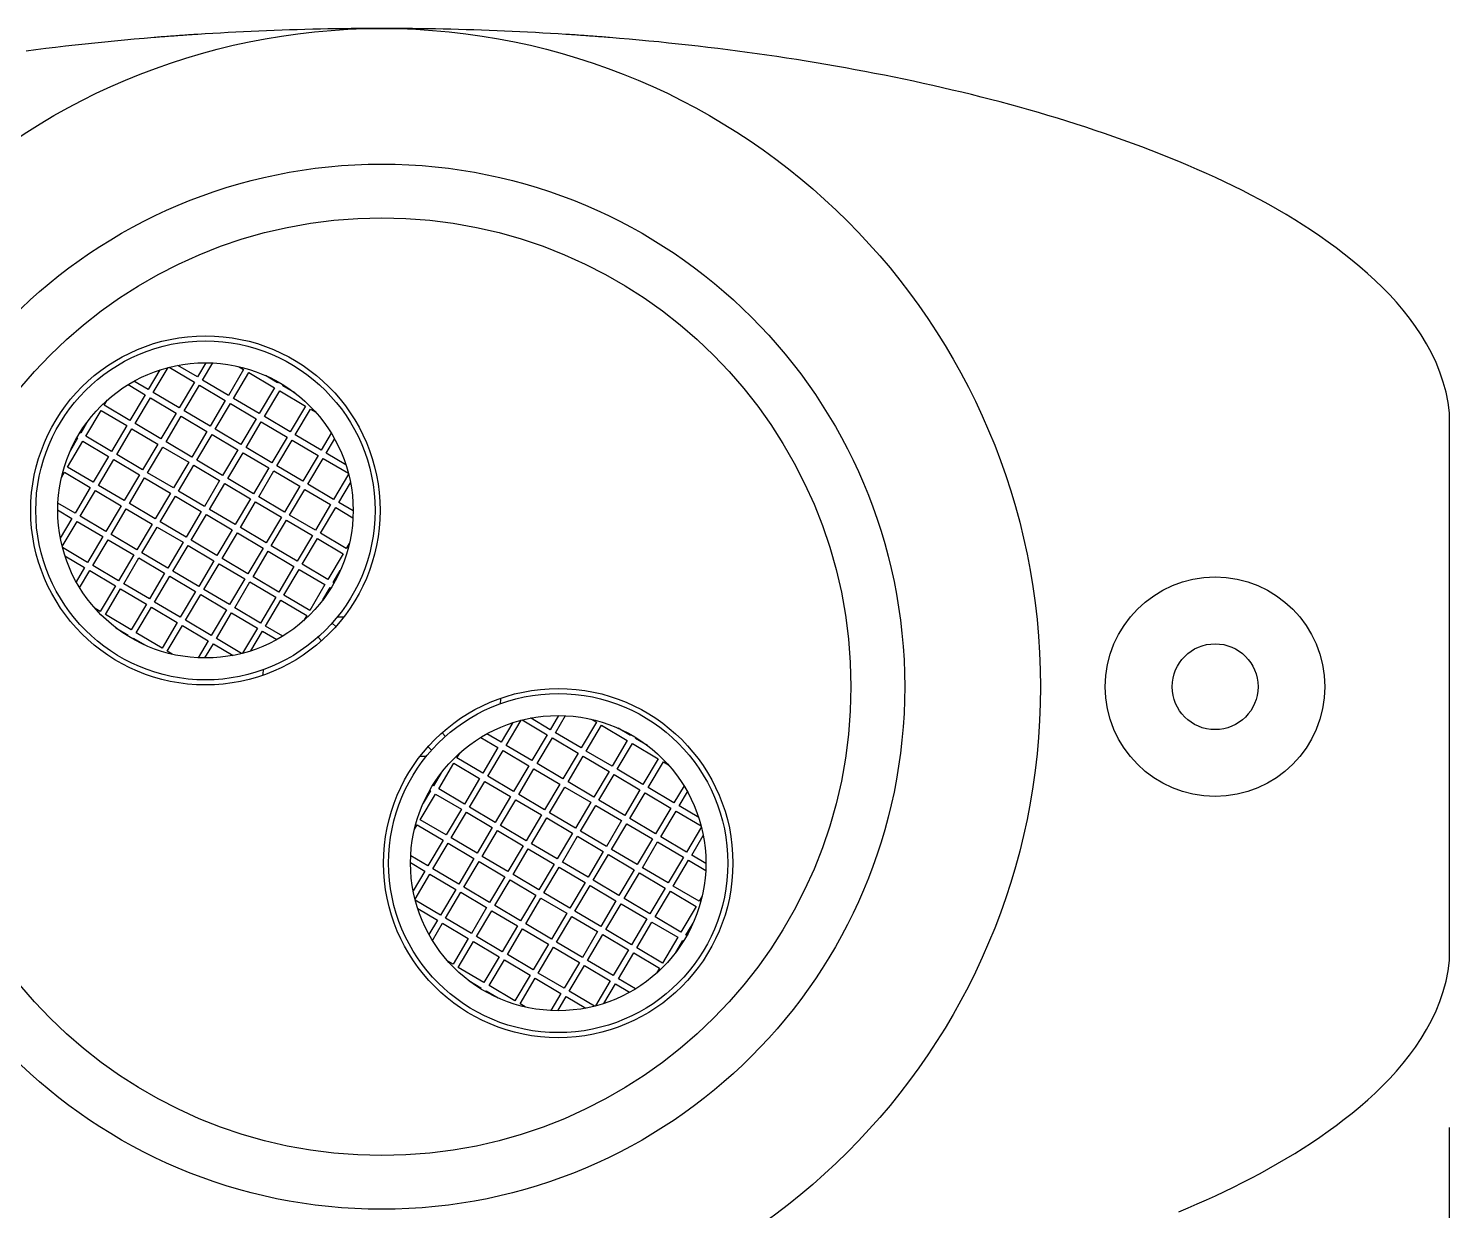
# Model space of a CAD drawing. Header units: millimetres. Extents: x 30232679 to 30326002, y -948068 to -920528.
# Drawn here: x 30294162 to 30295741, y -928009 to -926694 of the extents above; entities that cross this region are included whole.
import ezdxf

# ---------------------------------------------------------------- set-up
doc = ezdxf.new("R2010")
doc.units = ezdxf.units.MM
doc.header["$LTSCALE"] = 600
doc.header["$MEASUREMENT"] = 0
doc.layers.get('0').update_dxf_attribs({"linetype": 'CONTINUOUS'})
doc.layers.add('PARKING', color=7, linetype='CONTINUOUS')

msp = doc.modelspace()

# ---------------------------------------------------------------- linework, layer by layer
at = {"color": 1}
msp.add_line((30295740.7, -928846.6, 14196.4), (30295740.7, -927916.1, 14196.4), dxfattribs=at)
at = {"layer": 'PARKING', "linetype": 'Continuous'}
for p, q in [((30294358.1, -926700.4, 14196.4), (30294349.6, -926700.9, 14196.4)), ((30294366.6, -926699.9, 14196.4), (30294358.1, -926700.4, 14196.4)), ((30294375.1, -926699.4, 14196.4), (30294366.6, -926699.9, 14196.4)), ((30294383.6, -926698.9, 14196.4), (30294375.1, -926699.4, 14196.4)), ((30294392.1, -926698.4, 14196.4), (30294383.6, -926698.9, 14196.4)), ((30294400.6, -926698, 14196.4), (30294392.1, -926698.4, 14196.4)), ((30294409.2, -926697.6, 14196.4), (30294400.6, -926698, 14196.4)), ((30294417.7, -926697.2, 14196.4), (30294409.2, -926697.6, 14196.4)), ((30294426.2, -926696.9, 14196.4), (30294417.7, -926697.2, 14196.4)), ((30294434.7, -926696.5, 14196.4), (30294426.2, -926696.9, 14196.4)), ((30294443.3, -926696.2, 14196.4), (30294434.7, -926696.5, 14196.4)), ((30294451.8, -926695.9, 14196.4), (30294443.3, -926696.2, 14196.4)), ((30294460.3, -926695.7, 14196.4), (30294451.8, -926695.9, 14196.4)), ((30294468.8, -926695.4, 14196.4), (30294460.3, -926695.7, 14196.4)), ((30294477.4, -926695.2, 14196.4), (30294468.8, -926695.4, 14196.4)), ((30294485.9, -926695, 14196.4), (30294477.4, -926695.2, 14196.4)), ((30294494.4, -926694.9, 14196.4), (30294485.9, -926695, 14196.4)), ((30294503, -926694.7, 14196.4), (30294494.4, -926694.9, 14196.4)), ((30294511.5, -926694.6, 14196.4), (30294503, -926694.7, 14196.4)), ((30294520, -926694.5, 14196.4), (30294511.5, -926694.6, 14196.4)), ((30294528.6, -926694.4, 14196.4), (30294520, -926694.5, 14196.4)), ((30294537.1, -926694.3, 14196.4), (30294528.6, -926694.4, 14196.4)), ((30294545.6, -926694.3, 14196.4), (30294537.1, -926694.3, 14196.4)), ((30294554.2, -926694.3, 14196.4), (30294545.6, -926694.3, 14196.4)), ((30294562.7, -926694.3, 14196.4), (30294554.2, -926694.3, 14196.4)), ((30294571.2, -926694.3, 14196.4), (30294562.7, -926694.3, 14196.4)), ((30294579.8, -926694.4, 14196.4), (30294571.2, -926694.3, 14196.4)), ((30294588.3, -926694.5, 14196.4), (30294579.8, -926694.4, 14196.4)), ((30294596.9, -926694.6, 14196.4), (30294588.3, -926694.5, 14196.4)), ((30294605.4, -926694.7, 14196.4), (30294596.9, -926694.6, 14196.4)), ((30294613.9, -926694.9, 14196.4), (30294605.4, -926694.7, 14196.4)), ((30294622.5, -926695, 14196.4), (30294613.9, -926694.9, 14196.4)), ((30294631, -926695.2, 14196.4), (30294622.5, -926695, 14196.4)), ((30294639.5, -926695.4, 14196.4), (30294631, -926695.2, 14196.4)), ((30294648, -926695.7, 14196.4), (30294639.5, -926695.4, 14196.4)), ((30294656.6, -926695.9, 14196.4), (30294648, -926695.7, 14196.4)), ((30294665.1, -926696.2, 14196.4), (30294656.6, -926695.9, 14196.4)), ((30294673.6, -926696.5, 14196.4), (30294665.1, -926696.2, 14196.4)), ((30294682.2, -926696.9, 14196.4), (30294673.6, -926696.5, 14196.4)), ((30294690.7, -926697.2, 14196.4), (30294682.2, -926696.9, 14196.4)), ((30294699.2, -926697.6, 14196.4), (30294690.7, -926697.2, 14196.4)), ((30294707.7, -926698, 14196.4), (30294699.2, -926697.6, 14196.4)), ((30294716.2, -926698.4, 14196.4), (30294707.7, -926698, 14196.4)), ((30294724.8, -926698.9, 14196.4), (30294716.2, -926698.4, 14196.4)), ((30294733.3, -926699.4, 14196.4), (30294724.8, -926698.9, 14196.4)), ((30294741.8, -926699.9, 14196.4), (30294733.3, -926699.4, 14196.4)), ((30294750.3, -926700.4, 14196.4), (30294741.8, -926699.9, 14196.4)), ((30294758.8, -926700.9, 14196.4), (30294750.3, -926700.4, 14196.4)), ((30294191.7, -926715.5, 14196.4), (30294180.8, -926716.8, 14196.4)), ((30294202.7, -926714.2, 14196.4), (30294191.7, -926715.5, 14196.4)), ((30294213.6, -926712.9, 14196.4), (30294202.7, -926714.2, 14196.4)), ((30294224.5, -926711.7, 14196.4), (30294213.6, -926712.9, 14196.4)), ((30294235.5, -926710.6, 14196.4), (30294224.5, -926711.7, 14196.4)), ((30294246.4, -926709.5, 14196.4), (30294235.5, -926710.6, 14196.4)), ((30294257.3, -926708.4, 14196.4), (30294246.4, -926709.5, 14196.4)), ((30294268.3, -926707.3, 14196.4), (30294257.3, -926708.4, 14196.4)), ((30294279.2, -926706.4, 14196.4), (30294268.3, -926707.3, 14196.4)), ((30294290.2, -926705.4, 14196.4), (30294279.2, -926706.4, 14196.4)), ((30294301.1, -926704.5, 14196.4), (30294290.2, -926705.4, 14196.4)), ((30294303.1, -926704.3, 14196.4), (30294301.1, -926704.5, 14196.4)), ((30294305.1, -926704.2, 14196.4), (30294303.1, -926704.3, 14196.4)), ((30294307.2, -926704, 14196.4), (30294305.1, -926704.2, 14196.4)), ((30294309.2, -926703.8, 14196.4), (30294307.2, -926704, 14196.4)), ((30294311.2, -926703.7, 14196.4), (30294309.2, -926703.8, 14196.4)), ((30294313.2, -926703.5, 14196.4), (30294311.2, -926703.7, 14196.4)), ((30294315.2, -926703.4, 14196.4), (30294313.2, -926703.5, 14196.4)), ((30294317.3, -926703.2, 14196.4), (30294315.2, -926703.4, 14196.4)), ((30294319.3, -926703.1, 14196.4), (30294317.3, -926703.2, 14196.4)), ((30294321.3, -926702.9, 14196.4), (30294319.3, -926703.1, 14196.4)), ((30294323.3, -926702.8, 14196.4), (30294321.3, -926702.9, 14196.4)), ((30294325.3, -926702.6, 14196.4), (30294323.3, -926702.8, 14196.4)), ((30294327.4, -926702.5, 14196.4), (30294325.3, -926702.6, 14196.4)), ((30294329.4, -926702.3, 14196.4), (30294327.4, -926702.5, 14196.4)), ((30294331.4, -926702.2, 14196.4), (30294329.4, -926702.3, 14196.4)), ((30294333.4, -926702, 14196.4), (30294331.4, -926702.2, 14196.4)), ((30294335.4, -926701.9, 14196.4), (30294333.4, -926702, 14196.4)), ((30294337.5, -926701.7, 14196.4), (30294335.4, -926701.9, 14196.4)), ((30294339.5, -926701.6, 14196.4), (30294337.5, -926701.7, 14196.4)), ((30294341.5, -926701.5, 14196.4), (30294339.5, -926701.6, 14196.4)), ((30294343.5, -926701.3, 14196.4), (30294341.5, -926701.5, 14196.4)), ((30294345.5, -926701.2, 14196.4), (30294343.5, -926701.3, 14196.4)), ((30294347.5, -926701.1, 14196.4), (30294345.5, -926701.2, 14196.4)), ((30294349.6, -926700.9, 14196.4), (30294347.5, -926701.1, 14196.4)), ((30294760.8, -926701.1, 14196.4), (30294758.8, -926700.9, 14196.4)), ((30294762.8, -926701.2, 14196.4), (30294760.8, -926701.1, 14196.4)), ((30294764.8, -926701.3, 14196.4), (30294762.8, -926701.2, 14196.4)), ((30294766.9, -926701.5, 14196.4), (30294764.8, -926701.3, 14196.4)), ((30294768.9, -926701.6, 14196.4), (30294766.9, -926701.5, 14196.4)), ((30294770.9, -926701.7, 14196.4), (30294768.9, -926701.6, 14196.4)), ((30294772.9, -926701.9, 14196.4), (30294770.9, -926701.7, 14196.4)), ((30294774.9, -926702, 14196.4), (30294772.9, -926701.9, 14196.4)), ((30294777, -926702.2, 14196.4), (30294774.9, -926702, 14196.4)), ((30294779, -926702.3, 14196.4), (30294777, -926702.2, 14196.4)), ((30294781, -926702.5, 14196.4), (30294779, -926702.3, 14196.4)), ((30294783, -926702.6, 14196.4), (30294781, -926702.5, 14196.4)), ((30294785, -926702.8, 14196.4), (30294783, -926702.6, 14196.4)), ((30294787.1, -926702.9, 14196.4), (30294785, -926702.8, 14196.4)), ((30294789.1, -926703.1, 14196.4), (30294787.1, -926702.9, 14196.4)), ((30294791.1, -926703.2, 14196.4), (30294789.1, -926703.1, 14196.4)), ((30294793.1, -926703.4, 14196.4), (30294791.1, -926703.2, 14196.4)), ((30294795.1, -926703.5, 14196.4), (30294793.1, -926703.4, 14196.4)), ((30294797.2, -926703.7, 14196.4), (30294795.1, -926703.5, 14196.4)), ((30294799.2, -926703.8, 14196.4), (30294797.2, -926703.7, 14196.4)), ((30294801.2, -926704, 14196.4), (30294799.2, -926703.8, 14196.4)), ((30294803.2, -926704.2, 14196.4), (30294801.2, -926704, 14196.4)), ((30294805.3, -926704.3, 14196.4), (30294803.2, -926704.2, 14196.4)), ((30294807.3, -926704.5, 14196.4), (30294805.3, -926704.3, 14196.4)), ((30294818.2, -926705.4, 14196.4), (30294807.3, -926704.5, 14196.4)), ((30294829.1, -926706.3, 14196.4), (30294818.2, -926705.4, 14196.4)), ((30294840.1, -926707.3, 14196.4), (30294829.1, -926706.3, 14196.4)), ((30294851, -926708.4, 14196.4), (30294840.1, -926707.3, 14196.4)), ((30294861.9, -926709.4, 14196.4), (30294851, -926708.4, 14196.4)), ((30294872.9, -926710.6, 14196.4), (30294861.9, -926709.4, 14196.4)), ((30294883.8, -926711.7, 14196.4), (30294872.9, -926710.6, 14196.4)), ((30294894.8, -926712.9, 14196.4), (30294883.8, -926711.7, 14196.4)), ((30294905.7, -926714.2, 14196.4), (30294894.8, -926712.9, 14196.4)), ((30294916.6, -926715.4, 14196.4), (30294905.7, -926714.2, 14196.4)), ((30294927.6, -926716.8, 14196.4), (30294916.6, -926715.4, 14196.4)), ((30294169.9, -926718.2, 14196.4), (30294158.9, -926719.6, 14196.4)), ((30294180.8, -926716.8, 14196.4), (30294169.9, -926718.2, 14196.4)), ((30294938.5, -926718.1, 14196.4), (30294927.6, -926716.8, 14196.4)), ((30294949.4, -926719.6, 14196.4), (30294938.5, -926718.1, 14196.4)), ((30294960.3, -926721, 14196.4), (30294949.4, -926719.6, 14196.4)), ((30294971.3, -926722.5, 14196.4), (30294960.3, -926721, 14196.4)), ((30294982.2, -926724.1, 14196.4), (30294971.3, -926722.5, 14196.4)), ((30294993.1, -926725.7, 14196.4), (30294982.2, -926724.1, 14196.4)), ((30295004, -926727.3, 14196.4), (30294993.1, -926725.7, 14196.4)), ((30295014.9, -926729, 14196.4), (30295004, -926727.3, 14196.4)), ((30295025.8, -926730.8, 14196.4), (30295014.9, -926729, 14196.4)), ((30295036.7, -926732.5, 14196.4), (30295025.8, -926730.8, 14196.4)), ((30295047.5, -926734.4, 14196.4), (30295036.7, -926732.5, 14196.4)), ((30295058.4, -926736.3, 14196.4), (30295047.5, -926734.4, 14196.4)), ((30295069.3, -926738.2, 14196.4), (30295058.4, -926736.3, 14196.4)), ((30295080.1, -926740.2, 14196.4), (30295069.3, -926738.2, 14196.4)), ((30295090.9, -926742.2, 14196.4), (30295080.1, -926740.2, 14196.4)), ((30295101.8, -926744.3, 14196.4), (30295090.9, -926742.2, 14196.4)), ((30295112.6, -926746.4, 14196.4), (30295101.8, -926744.3, 14196.4)), ((30295123.4, -926748.6, 14196.4), (30295112.6, -926746.4, 14196.4)), ((30295134.2, -926750.8, 14196.4), (30295123.4, -926748.6, 14196.4)), ((30295145, -926753.1, 14196.4), (30295134.2, -926750.8, 14196.4)), ((30295155.7, -926755.4, 14196.4), (30295145, -926753.1, 14196.4)), ((30295166.5, -926757.8, 14196.4), (30295155.7, -926755.4, 14196.4)), ((30295177.2, -926760.3, 14196.4), (30295166.5, -926757.8, 14196.4)), ((30295188, -926762.8, 14196.4), (30295177.2, -926760.3, 14196.4)), ((30295198.7, -926765.3, 14196.4), (30295188, -926762.8, 14196.4)), ((30295209.4, -926767.9, 14196.4), (30295198.7, -926765.3, 14196.4)), ((30295220.1, -926770.6, 14196.4), (30295209.4, -926767.9, 14196.4)), ((30295230.7, -926773.3, 14196.4), (30295220.1, -926770.6, 14196.4)), ((30295241.4, -926776.1, 14196.4), (30295230.7, -926773.3, 14196.4)), ((30295252, -926778.9, 14196.4), (30295241.4, -926776.1, 14196.4)), ((30295262.6, -926781.8, 14196.4), (30295252, -926778.9, 14196.4)), ((30295273.2, -926784.8, 14196.4), (30295262.6, -926781.8, 14196.4)), ((30295283.8, -926787.9, 14196.4), (30295273.2, -926784.8, 14196.4)), ((30295294.3, -926791, 14196.4), (30295283.8, -926787.9, 14196.4)), ((30295304.9, -926794.2, 14196.4), (30295294.3, -926791, 14196.4)), ((30295315.4, -926797.4, 14196.4), (30295304.9, -926794.2, 14196.4)), ((30295325.9, -926800.7, 14196.4), (30295315.4, -926797.4, 14196.4)), ((30295336.4, -926804.1, 14196.4), (30295325.9, -926800.7, 14196.4)), ((30295346.8, -926807.6, 14196.4), (30295336.4, -926804.1, 14196.4)), ((30295357.2, -926811.1, 14196.4), (30295346.8, -926807.6, 14196.4)), ((30295367.7, -926814.8, 14196.4), (30295357.2, -926811.1, 14196.4)), ((30295378, -926818.5, 14196.4), (30295367.7, -926814.8, 14196.4)), ((30295388.4, -926822.2, 14196.4), (30295378, -926818.5, 14196.4)), ((30295398.7, -926826.1, 14196.4), (30295388.4, -926822.2, 14196.4)), ((30295409, -926830, 14196.4), (30295398.7, -926826.1, 14196.4)), ((30295419.3, -926834, 14196.4), (30295409, -926830, 14196.4)), ((30295429.6, -926838.1, 14196.4), (30295419.3, -926834, 14196.4)), ((30295439.9, -926842.3, 14196.4), (30295429.6, -926838.1, 14196.4)), ((30295450.1, -926846.6, 14196.4), (30295439.9, -926842.3, 14196.4)), ((30295460.3, -926851, 14196.4), (30295450.1, -926846.6, 14196.4)), ((30295470.4, -926855.5, 14196.4), (30295460.3, -926851, 14196.4)), ((30295480.5, -926860, 14196.4), (30295470.4, -926855.5, 14196.4)), ((30295490.5, -926864.7, 14196.4), (30295480.5, -926860, 14196.4)), ((30295500.5, -926869.6, 14196.4), (30295490.5, -926864.7, 14196.4)), ((30295510.4, -926874.5, 14196.4), (30295500.5, -926869.6, 14196.4)), ((30295520.3, -926879.6, 14196.4), (30295510.4, -926874.5, 14196.4)), ((30295530.1, -926884.8, 14196.4), (30295520.3, -926879.6, 14196.4)), ((30295539.9, -926890.1, 14196.4), (30295530.1, -926884.8, 14196.4)), ((30295549.5, -926895.6, 14196.4), (30295539.9, -926890.1, 14196.4)), ((30295559.1, -926901.2, 14196.4), (30295549.5, -926895.6, 14196.4)), ((30295568.6, -926907, 14196.4), (30295559.1, -926901.2, 14196.4)), ((30295578, -926913, 14196.4), (30295568.6, -926907, 14196.4)), ((30295587.3, -926919.1, 14196.4), (30295578, -926913, 14196.4)), ((30295596.6, -926925.3, 14196.4), (30295587.3, -926919.1, 14196.4)), ((30295605.7, -926931.8, 14196.4), (30295596.6, -926925.3, 14196.4)), ((30295614.7, -926938.4, 14196.4), (30295605.7, -926931.8, 14196.4)), ((30295623.6, -926945.2, 14196.4), (30295614.7, -926938.4, 14196.4)), ((30295632.4, -926952.2, 14196.4), (30295623.6, -926945.2, 14196.4)), ((30295641.1, -926959.4, 14196.4), (30295632.4, -926952.2, 14196.4)), ((30295649.6, -926966.8, 14196.4), (30295641.1, -926959.4, 14196.4)), ((30295658, -926974.4, 14196.4), (30295649.6, -926966.8, 14196.4)), ((30295666.1, -926982.3, 14196.4), (30295658, -926974.4, 14196.4)), ((30295674.1, -926990.4, 14196.4), (30295666.1, -926982.3, 14196.4)), ((30295681.7, -926998.7, 14196.4), (30295674.1, -926990.4, 14196.4)), ((30295689.1, -927007.4, 14196.4), (30295681.7, -926998.7, 14196.4)), ((30295696.1, -927016.3, 14196.4), (30295689.1, -927007.4, 14196.4)), ((30295702.8, -927025.5, 14196.4), (30295696.1, -927016.3, 14196.4)), ((30295709.2, -927035, 14196.4), (30295702.8, -927025.5, 14196.4)), ((30295715.1, -927044.9, 14196.4), (30295709.2, -927035, 14196.4)), ((30295720.6, -927055.1, 14196.4), (30295715.1, -927044.9, 14196.4)), ((30295725.6, -927065.6, 14196.4), (30295720.6, -927055.1, 14196.4)), ((30294307.6, -927074, 14196.4), (30294294.6, -927095.8, 14196.4)), ((30294300.3, -927099.2, 14196.4), (30294316.9, -927071.3, 14196.4)), ((30294318, -927071, 14196.4), (30294345.9, -927087.6, 14196.4)), ((30294349.3, -927081.8, 14196.4), (30294327.5, -927068.9, 14196.4)), ((30294358.7, -927066, 14196.4), (30294349.3, -927081.8, 14196.4)), ((30294355, -927085.2, 14196.4), (30294366.3, -927066.2, 14196.4)), ((30294400.6, -927073.6, 14196.4), (30294383.7, -927102.2, 14196.4)), ((30294389.4, -927105.6, 14196.4), (30294406.3, -927076.9, 14196.4)), ((30294394.9, -927070.2, 14196.4), (30294400.6, -927073.6, 14196.4)), ((30294406.3, -927076.9, 14196.4), (30294435, -927093.9, 14196.4)), ((30295730, -927076.4, 14196.4), (30295725.6, -927065.6, 14196.4)), ((30295733.7, -927087.4, 14196.4), (30295730, -927076.4, 14196.4)), ((30294272.2, -927090.3, 14196.4), (30294291.2, -927101.6, 14196.4)), ((30294294.6, -927095.8, 14196.4), (30294278.8, -927086.5, 14196.4)), ((30294345.9, -927087.6, 14196.4), (30294329, -927116.2, 14196.4)), ((30294334.7, -927119.6, 14196.4), (30294351.6, -927091, 14196.4)), ((30294351.6, -927091, 14196.4), (30294380.3, -927107.9, 14196.4)), ((30294383.7, -927102.2, 14196.4), (30294355, -927085.2, 14196.4)), ((30294435, -927093.9, 14196.4), (30294418, -927122.5, 14196.4)), ((30294438.3, -927088.2, 14196.4), (30294424.8, -927080.2, 14196.4)), ((30294438.9, -927087.2, 14196.4), (30294438.3, -927088.2, 14196.4)), ((30294444.1, -927091.6, 14196.4), (30294444.6, -927090.6, 14196.4)), ((30294457.6, -927099.6, 14196.4), (30294444.1, -927091.6, 14196.4)), ((30295736.8, -927098.7, 14196.4), (30295733.7, -927087.4, 14196.4)), ((30294245.7, -927113.2, 14196.4), (30294249, -927107.5, 14196.4)), ((30294291.2, -927101.6, 14196.4), (30294274.3, -927130.2, 14196.4)), ((30294280, -927133.6, 14196.4), (30294297, -927105, 14196.4)), ((30294297, -927105, 14196.4), (30294325.6, -927121.9, 14196.4)), ((30294329, -927116.2, 14196.4), (30294300.3, -927099.2, 14196.4)), ((30294380.3, -927107.9, 14196.4), (30294363.3, -927136.5, 14196.4)), ((30294369, -927139.9, 14196.4), (30294386, -927111.3, 14196.4)), ((30294386, -927111.3, 14196.4), (30294414.6, -927128.2, 14196.4)), ((30294418, -927122.5, 14196.4), (30294389.4, -927105.6, 14196.4)), ((30294423.7, -927125.9, 14196.4), (30294440.7, -927097.3, 14196.4)), ((30294440.7, -927097.3, 14196.4), (30294469.3, -927114.2, 14196.4)), ((30295739.1, -927110.1, 14196.4), (30295736.8, -927098.7, 14196.4)), ((30295740.7, -927121.8, 14196.4), (30295739.1, -927110.1, 14196.4)), ((30294225.3, -927147.6, 14196.4), (30294242.3, -927119, 14196.4)), ((30294242.3, -927119, 14196.4), (30294270.9, -927135.9, 14196.4)), ((30294274.3, -927130.2, 14196.4), (30294245.7, -927113.2, 14196.4)), ((30294325.6, -927121.9, 14196.4), (30294308.6, -927150.5, 14196.4)), ((30294314.4, -927153.9, 14196.4), (30294331.3, -927125.3, 14196.4)), ((30294331.3, -927125.3, 14196.4), (30294359.9, -927142.3, 14196.4)), ((30294363.3, -927136.5, 14196.4), (30294334.7, -927119.6, 14196.4)), ((30294452.4, -927142.9, 14196.4), (30294423.7, -927125.9, 14196.4)), ((30294469.3, -927114.2, 14196.4), (30294452.4, -927142.9, 14196.4)), ((30294458.1, -927146.2, 14196.4), (30294475, -927117.6, 14196.4)), ((30294475, -927117.6, 14196.4), (30294480.7, -927121, 14196.4)), ((30295740.7, -927730.5, 14196.4), (30295740.7, -927121.8, 14196.4)), ((30294227.6, -927130.7, 14196.4), (30294219.6, -927144.2, 14196.4)), ((30294270.9, -927135.9, 14196.4), (30294253.9, -927164.5, 14196.4)), ((30294259.7, -927167.9, 14196.4), (30294276.6, -927139.3, 14196.4)), ((30294276.6, -927139.3, 14196.4), (30294305.2, -927156.3, 14196.4)), ((30294308.6, -927150.5, 14196.4), (30294280, -927133.6, 14196.4)), ((30294359.9, -927142.3, 14196.4), (30294343, -927170.9, 14196.4)), ((30294397.7, -927156.9, 14196.4), (30294369, -927139.9, 14196.4)), ((30294414.6, -927128.2, 14196.4), (30294397.7, -927156.9, 14196.4)), ((30294403.4, -927160.3, 14196.4), (30294420.3, -927131.6, 14196.4)), ((30294420.3, -927131.6, 14196.4), (30294449, -927148.6, 14196.4)), ((30294205, -927181.9, 14196.4), (30294221.9, -927153.3, 14196.4)), ((30294216.2, -927149.9, 14196.4), (30294208.2, -927163.5, 14196.4)), ((30294215.3, -927149.4, 14196.4), (30294216.2, -927149.9, 14196.4)), ((30294219.6, -927144.2, 14196.4), (30294218.7, -927143.7, 14196.4)), ((30294221.9, -927153.3, 14196.4), (30294250.6, -927170.3, 14196.4)), ((30294253.9, -927164.5, 14196.4), (30294225.3, -927147.6, 14196.4)), ((30294305.2, -927156.3, 14196.4), (30294288.3, -927184.9, 14196.4)), ((30294343, -927170.9, 14196.4), (30294314.4, -927153.9, 14196.4)), ((30294348.7, -927174.3, 14196.4), (30294365.7, -927145.6, 14196.4)), ((30294365.7, -927145.6, 14196.4), (30294394.3, -927162.6, 14196.4)), ((30294449, -927148.6, 14196.4), (30294432, -927177.2, 14196.4)), ((30294437.7, -927180.6, 14196.4), (30294454.7, -927152, 14196.4)), ((30294454.7, -927152, 14196.4), (30294483.3, -927168.9, 14196.4)), ((30294486.7, -927163.2, 14196.4), (30294458.1, -927146.2, 14196.4)), ((30294498, -927144.2, 14196.4), (30294486.7, -927163.2, 14196.4)), ((30294492.4, -927166.6, 14196.4), (30294501.8, -927150.8, 14196.4)), ((30294250.6, -927170.3, 14196.4), (30294233.6, -927198.9, 14196.4)), ((30294239.3, -927202.3, 14196.4), (30294256.3, -927173.7, 14196.4)), ((30294256.3, -927173.7, 14196.4), (30294284.9, -927190.6, 14196.4)), ((30294288.3, -927184.9, 14196.4), (30294259.7, -927167.9, 14196.4)), ((30294294, -927188.3, 14196.4), (30294311, -927159.7, 14196.4)), ((30294311, -927159.7, 14196.4), (30294339.6, -927176.6, 14196.4)), ((30294377.3, -927191.2, 14196.4), (30294348.7, -927174.3, 14196.4)), ((30294394.3, -927162.6, 14196.4), (30294377.3, -927191.2, 14196.4)), ((30294383.1, -927194.6, 14196.4), (30294400, -927166, 14196.4)), ((30294400, -927166, 14196.4), (30294428.6, -927182.9, 14196.4)), ((30294432, -927177.2, 14196.4), (30294403.4, -927160.3, 14196.4)), ((30294483.3, -927168.9, 14196.4), (30294466.4, -927197.5, 14196.4)), ((30294472.1, -927200.9, 14196.4), (30294489, -927172.3, 14196.4)), ((30294489, -927172.3, 14196.4), (30294517, -927188.9, 14196.4)), ((30294514.3, -927179.5, 14196.4), (30294492.4, -927166.6, 14196.4)), ((30294198.2, -927193.4, 14196.4), (30294201.6, -927187.7, 14196.4)), ((30294201.6, -927187.7, 14196.4), (30294230.2, -927204.6, 14196.4)), ((30294233.6, -927198.9, 14196.4), (30294205, -927181.9, 14196.4)), ((30294322.6, -927205.2, 14196.4), (30294294, -927188.3, 14196.4)), ((30294339.6, -927176.6, 14196.4), (30294322.6, -927205.2, 14196.4)), ((30294328.4, -927208.6, 14196.4), (30294345.3, -927180, 14196.4)), ((30294345.3, -927180, 14196.4), (30294373.9, -927196.9, 14196.4)), ((30294428.6, -927182.9, 14196.4), (30294411.7, -927211.6, 14196.4)), ((30294417.4, -927214.9, 14196.4), (30294434.4, -927186.3, 14196.4)), ((30294434.4, -927186.3, 14196.4), (30294463, -927203.3, 14196.4)), ((30294466.4, -927197.5, 14196.4), (30294437.7, -927180.6, 14196.4)), ((30294517.3, -927189.9, 14196.4), (30294500.7, -927217.9, 14196.4)), ((30294230.2, -927204.6, 14196.4), (30294213.3, -927233.2, 14196.4)), ((30294268, -927219.2, 14196.4), (30294239.3, -927202.3, 14196.4)), ((30294284.9, -927190.6, 14196.4), (30294268, -927219.2, 14196.4)), ((30294273.7, -927222.6, 14196.4), (30294290.6, -927194, 14196.4)), ((30294290.6, -927194, 14196.4), (30294319.3, -927210.9, 14196.4)), ((30294373.9, -927196.9, 14196.4), (30294357, -927225.6, 14196.4)), ((30294362.7, -927229, 14196.4), (30294379.7, -927200.3, 14196.4)), ((30294379.7, -927200.3, 14196.4), (30294408.3, -927217.3, 14196.4)), ((30294411.7, -927211.6, 14196.4), (30294383.1, -927194.6, 14196.4)), ((30294463, -927203.3, 14196.4), (30294446, -927231.9, 14196.4)), ((30294500.7, -927217.9, 14196.4), (30294472.1, -927200.9, 14196.4)), ((30294506.4, -927221.3, 14196.4), (30294519.4, -927199.4, 14196.4)), ((30294219, -927236.6, 14196.4), (30294235.9, -927208, 14196.4)), ((30294235.9, -927208, 14196.4), (30294264.6, -927225, 14196.4)), ((30294319.3, -927210.9, 14196.4), (30294302.3, -927239.6, 14196.4)), ((30294308, -927243, 14196.4), (30294325, -927214.3, 14196.4)), ((30294325, -927214.3, 14196.4), (30294353.6, -927231.3, 14196.4)), ((30294357, -927225.6, 14196.4), (30294328.4, -927208.6, 14196.4)), ((30294408.3, -927217.3, 14196.4), (30294391.3, -927245.9, 14196.4)), ((30294397.1, -927249.3, 14196.4), (30294414, -927220.7, 14196.4)), ((30294414, -927220.7, 14196.4), (30294442.6, -927237.6, 14196.4)), ((30294446, -927231.9, 14196.4), (30294417.4, -927214.9, 14196.4)), ((30294451.8, -927235.3, 14196.4), (30294468.7, -927206.7, 14196.4)), ((30294468.7, -927206.7, 14196.4), (30294497.3, -927223.6, 14196.4)), ((30294522.3, -927230.6, 14196.4), (30294506.4, -927221.3, 14196.4)), ((30294194, -927229.6, 14196.4), (30294209.9, -927239, 14196.4)), ((30294213.3, -927233.2, 14196.4), (30294194.2, -927222, 14196.4)), ((30294247.6, -927253.6, 14196.4), (30294219, -927236.6, 14196.4)), ((30294264.6, -927225, 14196.4), (30294247.6, -927253.6, 14196.4)), ((30294253.3, -927257, 14196.4), (30294270.3, -927228.3, 14196.4)), ((30294270.3, -927228.3, 14196.4), (30294298.9, -927245.3, 14196.4)), ((30294302.3, -927239.6, 14196.4), (30294273.7, -927222.6, 14196.4)), ((30294353.6, -927231.3, 14196.4), (30294336.7, -927259.9, 14196.4)), ((30294342.4, -927263.3, 14196.4), (30294359.3, -927234.7, 14196.4)), ((30294359.3, -927234.7, 14196.4), (30294388, -927251.6, 14196.4)), ((30294391.3, -927245.9, 14196.4), (30294362.7, -927229, 14196.4)), ((30294442.6, -927237.6, 14196.4), (30294425.7, -927266.2, 14196.4)), ((30294480.4, -927252.2, 14196.4), (30294451.8, -927235.3, 14196.4)), ((30294497.3, -927223.6, 14196.4), (30294480.4, -927252.2, 14196.4)), ((30294486.1, -927255.6, 14196.4), (30294503.1, -927227, 14196.4)), ((30294503.1, -927227, 14196.4), (30294522.1, -927238.3, 14196.4)), ((30294209.9, -927239, 14196.4), (30294196.9, -927260.8, 14196.4)), ((30294199, -927270.3, 14196.4), (30294215.6, -927242.4, 14196.4)), ((30294215.6, -927242.4, 14196.4), (30294244.2, -927259.3, 14196.4)), ((30294298.9, -927245.3, 14196.4), (30294282, -927273.9, 14196.4)), ((30294287.7, -927277.3, 14196.4), (30294304.6, -927248.7, 14196.4)), ((30294304.6, -927248.7, 14196.4), (30294333.3, -927265.6, 14196.4)), ((30294336.7, -927259.9, 14196.4), (30294308, -927243, 14196.4)), ((30294388, -927251.6, 14196.4), (30294371, -927280.3, 14196.4)), ((30294425.7, -927266.2, 14196.4), (30294397.1, -927249.3, 14196.4)), ((30294431.4, -927269.6, 14196.4), (30294448.4, -927241, 14196.4)), ((30294448.4, -927241, 14196.4), (30294477, -927258, 14196.4)), ((30294244.2, -927259.3, 14196.4), (30294227.3, -927287.9, 14196.4)), ((30294233, -927291.3, 14196.4), (30294250, -927262.7, 14196.4)), ((30294250, -927262.7, 14196.4), (30294278.6, -927279.6, 14196.4)), ((30294282, -927273.9, 14196.4), (30294253.3, -927257, 14196.4)), ((30294333.3, -927265.6, 14196.4), (30294316.3, -927294.3, 14196.4)), ((30294322, -927297.7, 14196.4), (30294339, -927269, 14196.4)), ((30294339, -927269, 14196.4), (30294367.6, -927286, 14196.4)), ((30294371, -927280.3, 14196.4), (30294342.4, -927263.3, 14196.4)), ((30294376.7, -927283.6, 14196.4), (30294393.7, -927255, 14196.4)), ((30294393.7, -927255, 14196.4), (30294422.3, -927272, 14196.4)), ((30294477, -927258, 14196.4), (30294460, -927286.6, 14196.4)), ((30294465.8, -927290, 14196.4), (30294482.7, -927261.3, 14196.4)), ((30294482.7, -927261.3, 14196.4), (30294511.3, -927278.3, 14196.4)), ((30294514.7, -927272.6, 14196.4), (30294486.1, -927255.6, 14196.4)), ((30294518.1, -927266.9, 14196.4), (30294514.7, -927272.6, 14196.4)), ((30294227.3, -927287.9, 14196.4), (30294199.3, -927271.4, 14196.4)), ((30294202, -927280.7, 14196.4), (30294223.9, -927293.7, 14196.4)), ((30294278.6, -927279.6, 14196.4), (30294261.6, -927308.3, 14196.4)), ((30294267.4, -927311.7, 14196.4), (30294284.3, -927283, 14196.4)), ((30294284.3, -927283, 14196.4), (30294312.9, -927300, 14196.4)), ((30294316.3, -927294.3, 14196.4), (30294287.7, -927277.3, 14196.4)), ((30294405.4, -927300.6, 14196.4), (30294376.7, -927283.6, 14196.4)), ((30294422.3, -927272, 14196.4), (30294405.4, -927300.6, 14196.4)), ((30294411.1, -927304, 14196.4), (30294428, -927275.4, 14196.4)), ((30294428, -927275.4, 14196.4), (30294456.6, -927292.3, 14196.4)), ((30294460, -927286.6, 14196.4), (30294431.4, -927269.6, 14196.4)), ((30294511.3, -927278.3, 14196.4), (30294494.4, -927306.9, 14196.4)), ((30294223.9, -927293.7, 14196.4), (30294214.5, -927309.5, 14196.4)), ((30294218.4, -927316.1, 14196.4), (30294229.6, -927297, 14196.4)), ((30294229.6, -927297, 14196.4), (30294258.2, -927314, 14196.4)), ((30294261.6, -927308.3, 14196.4), (30294233, -927291.3, 14196.4)), ((30294312.9, -927300, 14196.4), (30294296, -927328.6, 14196.4)), ((30294350.7, -927314.6, 14196.4), (30294322, -927297.7, 14196.4)), ((30294367.6, -927286, 14196.4), (30294350.7, -927314.6, 14196.4)), ((30294356.4, -927318, 14196.4), (30294373.3, -927289.4, 14196.4)), ((30294373.3, -927289.4, 14196.4), (30294402, -927306.3, 14196.4)), ((30294456.6, -927292.3, 14196.4), (30294439.7, -927320.9, 14196.4)), ((30294445.4, -927324.3, 14196.4), (30294462.4, -927295.7, 14196.4)), ((30294462.4, -927295.7, 14196.4), (30294491, -927312.6, 14196.4)), ((30294494.4, -927306.9, 14196.4), (30294465.8, -927290, 14196.4)), ((30294500.1, -927310.3, 14196.4), (30294508.1, -927296.8, 14196.4)), ((30294258.2, -927314, 14196.4), (30294241.3, -927342.6, 14196.4)), ((30294296, -927328.6, 14196.4), (30294267.4, -927311.7, 14196.4)), ((30294301.7, -927332, 14196.4), (30294318.6, -927303.4, 14196.4)), ((30294318.6, -927303.4, 14196.4), (30294347.3, -927320.3, 14196.4)), ((30294402, -927306.3, 14196.4), (30294385, -927334.9, 14196.4)), ((30294390.7, -927338.3, 14196.4), (30294407.7, -927309.7, 14196.4)), ((30294407.7, -927309.7, 14196.4), (30294436.3, -927326.7, 14196.4)), ((30294439.7, -927320.9, 14196.4), (30294411.1, -927304, 14196.4)), ((30294491, -927312.6, 14196.4), (30294474.1, -927341.3, 14196.4)), ((30294488.7, -927329.6, 14196.4), (30294496.7, -927316, 14196.4)), ((30294496.7, -927316, 14196.4), (30294497.6, -927316.6, 14196.4)), ((30294501, -927310.9, 14196.4), (30294500.1, -927310.3, 14196.4)), ((30294247, -927346, 14196.4), (30294264, -927317.4, 14196.4)), ((30294264, -927317.4, 14196.4), (30294292.6, -927334.3, 14196.4)), ((30294330.3, -927348.9, 14196.4), (30294301.7, -927332, 14196.4)), ((30294347.3, -927320.3, 14196.4), (30294330.3, -927348.9, 14196.4)), ((30294336.1, -927352.3, 14196.4), (30294353, -927323.7, 14196.4)), ((30294353, -927323.7, 14196.4), (30294381.6, -927340.7, 14196.4)), ((30294385, -927334.9, 14196.4), (30294356.4, -927318, 14196.4)), ((30294436.3, -927326.7, 14196.4), (30294419.4, -927355.3, 14196.4)), ((30294425.1, -927358.7, 14196.4), (30294442, -927330, 14196.4)), ((30294442, -927330, 14196.4), (30294470.7, -927347, 14196.4)), ((30294474.1, -927341.3, 14196.4), (30294445.4, -927324.3, 14196.4)), ((30294241.3, -927342.6, 14196.4), (30294235.6, -927339.2, 14196.4)), ((30294275.6, -927363, 14196.4), (30294247, -927346, 14196.4)), ((30294292.6, -927334.3, 14196.4), (30294275.6, -927363, 14196.4)), ((30294281.4, -927366.3, 14196.4), (30294298.3, -927337.7, 14196.4)), ((30294298.3, -927337.7, 14196.4), (30294326.9, -927354.7, 14196.4)), ((30294381.6, -927340.7, 14196.4), (30294364.7, -927369.3, 14196.4)), ((30294370.4, -927372.7, 14196.4), (30294387.3, -927344.1, 14196.4)), ((30294387.3, -927344.1, 14196.4), (30294416, -927361, 14196.4)), ((30294419.4, -927355.3, 14196.4), (30294390.7, -927338.3, 14196.4)), ((30294470.7, -927347, 14196.4), (30294467.3, -927352.7, 14196.4)), ((30294258.7, -927360.7, 14196.4), (30294272.2, -927368.7, 14196.4)), ((30294326.9, -927354.7, 14196.4), (30294310, -927383.3, 14196.4)), ((30294315.7, -927386.7, 14196.4), (30294332.7, -927358.1, 14196.4)), ((30294332.7, -927358.1, 14196.4), (30294361.3, -927375, 14196.4)), ((30294364.7, -927369.3, 14196.4), (30294336.1, -927352.3, 14196.4)), ((30294416, -927361, 14196.4), (30294399.4, -927389, 14196.4)), ((30294444.1, -927369.9, 14196.4), (30294425.1, -927358.7, 14196.4)), ((30294499.1, -927355.3, 14196.4), (30294503, -927359.3, 14196.4)), ((30294504.8, -927348.5, 14196.4), (30294511.9, -927348.5, 14196.4)), ((30294272.2, -927368.7, 14196.4), (30294271.7, -927369.6, 14196.4)), ((30294277.4, -927373, 14196.4), (30294278, -927372.1, 14196.4)), ((30294278, -927372.1, 14196.4), (30294291.5, -927380.1, 14196.4)), ((30294310, -927383.3, 14196.4), (30294281.4, -927366.3, 14196.4)), ((30294361.3, -927375, 14196.4), (30294350, -927394, 14196.4)), ((30294357.6, -927394.2, 14196.4), (30294367, -927378.4, 14196.4)), ((30294367, -927378.4, 14196.4), (30294388.9, -927391.3, 14196.4)), ((30294398.4, -927389.2, 14196.4), (30294370.4, -927372.7, 14196.4)), ((30294408.8, -927386.2, 14196.4), (30294421.7, -927364.4, 14196.4)), ((30294421.7, -927364.4, 14196.4), (30294437.5, -927373.8, 14196.4)), ((30294487.3, -927375, 14196.4), (30294483.4, -927371, 14196.4)), ((30294321.4, -927390.1, 14196.4), (30294315.7, -927386.7, 14196.4)), ((30294750.7, -927458.1, 14196.4), (30294741.3, -927473.9, 14196.4)), ((30294747.1, -927477.3, 14196.4), (30294758.3, -927458.3, 14196.4)), ((30294699.6, -927466, 14196.4), (30294686.7, -927487.9, 14196.4)), ((30294692.4, -927491.3, 14196.4), (30294708.9, -927463.3, 14196.4)), ((30294710, -927463.1, 14196.4), (30294738, -927479.6, 14196.4)), ((30294741.3, -927473.9, 14196.4), (30294719.5, -927460.9, 14196.4)), ((30294792.6, -927465.6, 14196.4), (30294775.7, -927494.2, 14196.4)), ((30294781.4, -927497.6, 14196.4), (30294798.4, -927469, 14196.4)), ((30294786.9, -927462.2, 14196.4), (30294792.6, -927465.6, 14196.4)), ((30294798.4, -927469, 14196.4), (30294827, -927485.9, 14196.4)), ((30294830.4, -927480.2, 14196.4), (30294816.9, -927472.2, 14196.4)), ((30294621.1, -927477.3, 14196.4), (30294625, -927481.3, 14196.4)), ((30294664.3, -927482.4, 14196.4), (30294683.3, -927493.6, 14196.4)), ((30294686.7, -927487.9, 14196.4), (30294670.8, -927478.5, 14196.4)), ((30294738, -927479.6, 14196.4), (30294721, -927508.2, 14196.4)), ((30294726.7, -927511.6, 14196.4), (30294743.7, -927483, 14196.4)), ((30294743.7, -927483, 14196.4), (30294772.3, -927499.9, 14196.4)), ((30294775.7, -927494.2, 14196.4), (30294747.1, -927477.3, 14196.4)), ((30294827, -927485.9, 14196.4), (30294810, -927514.6, 14196.4)), ((30294815.8, -927517.9, 14196.4), (30294832.7, -927489.3, 14196.4)), ((30294830.9, -927479.3, 14196.4), (30294830.4, -927480.2, 14196.4)), ((30294832.7, -927489.3, 14196.4), (30294861.3, -927506.3, 14196.4)), ((30294836.1, -927483.6, 14196.4), (30294836.7, -927482.7, 14196.4)), ((30294849.6, -927491.6, 14196.4), (30294836.1, -927483.6, 14196.4)), ((30294603.5, -927503.8, 14196.4), (30294596.5, -927503.8, 14196.4)), ((30294609.5, -927496.7, 14196.4), (30294605.6, -927492.8, 14196.4)), ((30294637.7, -927505.3, 14196.4), (30294641.1, -927499.6, 14196.4)), ((30294666.3, -927522.2, 14196.4), (30294637.7, -927505.3, 14196.4)), ((30294683.3, -927493.6, 14196.4), (30294666.3, -927522.2, 14196.4)), ((30294672, -927525.6, 14196.4), (30294689, -927497, 14196.4)), ((30294689, -927497, 14196.4), (30294717.6, -927514, 14196.4)), ((30294721, -927508.2, 14196.4), (30294692.4, -927491.3, 14196.4)), ((30294772.3, -927499.9, 14196.4), (30294755.4, -927528.6, 14196.4)), ((30294761.1, -927532, 14196.4), (30294778, -927503.3, 14196.4)), ((30294778, -927503.3, 14196.4), (30294806.7, -927520.3, 14196.4)), ((30294810, -927514.6, 14196.4), (30294781.4, -927497.6, 14196.4)), ((30294617.4, -927539.6, 14196.4), (30294634.3, -927511, 14196.4)), ((30294634.3, -927511, 14196.4), (30294662.9, -927528, 14196.4)), ((30294717.6, -927514, 14196.4), (30294700.7, -927542.6, 14196.4)), ((30294706.4, -927546, 14196.4), (30294723.3, -927517.3, 14196.4)), ((30294723.3, -927517.3, 14196.4), (30294752, -927534.3, 14196.4)), ((30294755.4, -927528.6, 14196.4), (30294726.7, -927511.6, 14196.4)), ((30294806.7, -927520.3, 14196.4), (30294789.7, -927548.9, 14196.4)), ((30294844.4, -927534.9, 14196.4), (30294815.8, -927517.9, 14196.4)), ((30294861.3, -927506.3, 14196.4), (30294844.4, -927534.9, 14196.4)), ((30294850.1, -927538.3, 14196.4), (30294867.1, -927509.7, 14196.4)), ((30294867.1, -927509.7, 14196.4), (30294872.8, -927513, 14196.4)), ((30294611.6, -927536.3, 14196.4), (30294610.7, -927535.7, 14196.4)), ((30294619.6, -927522.7, 14196.4), (30294611.6, -927536.3, 14196.4)), ((30294662.9, -927528, 14196.4), (30294646, -927556.6, 14196.4)), ((30294651.7, -927560, 14196.4), (30294668.7, -927531.4, 14196.4)), ((30294668.7, -927531.4, 14196.4), (30294697.3, -927548.3, 14196.4)), ((30294700.7, -927542.6, 14196.4), (30294672, -927525.6, 14196.4)), ((30294752, -927534.3, 14196.4), (30294735, -927562.9, 14196.4)), ((30294740.7, -927566.3, 14196.4), (30294757.7, -927537.7, 14196.4)), ((30294757.7, -927537.7, 14196.4), (30294786.3, -927554.6, 14196.4)), ((30294789.7, -927548.9, 14196.4), (30294761.1, -927532, 14196.4)), ((30294795.4, -927552.3, 14196.4), (30294812.4, -927523.7, 14196.4)), ((30294812.4, -927523.7, 14196.4), (30294841, -927540.6, 14196.4)), ((30294890, -927536.2, 14196.4), (30294878.7, -927555.2, 14196.4)), ((30294597, -927574, 14196.4), (30294614, -927545.4, 14196.4)), ((30294608.2, -927542, 14196.4), (30294600.2, -927555.5, 14196.4)), ((30294607.3, -927541.4, 14196.4), (30294608.2, -927542, 14196.4)), ((30294614, -927545.4, 14196.4), (30294642.6, -927562.3, 14196.4)), ((30294646, -927556.6, 14196.4), (30294617.4, -927539.6, 14196.4)), ((30294697.3, -927548.3, 14196.4), (30294680.3, -927576.9, 14196.4)), ((30294686.1, -927580.3, 14196.4), (30294703, -927551.7, 14196.4)), ((30294703, -927551.7, 14196.4), (30294731.6, -927568.6, 14196.4)), ((30294735, -927562.9, 14196.4), (30294706.4, -927546, 14196.4)), ((30294824.1, -927569.2, 14196.4), (30294795.4, -927552.3, 14196.4)), ((30294841, -927540.6, 14196.4), (30294824.1, -927569.2, 14196.4)), ((30294829.8, -927572.6, 14196.4), (30294846.7, -927544, 14196.4)), ((30294846.7, -927544, 14196.4), (30294875.4, -927561, 14196.4)), ((30294878.7, -927555.2, 14196.4), (30294850.1, -927538.3, 14196.4)), ((30294884.5, -927558.6, 14196.4), (30294893.8, -927542.8, 14196.4)), ((30294642.6, -927562.3, 14196.4), (30294625.6, -927590.9, 14196.4)), ((30294631.4, -927594.3, 14196.4), (30294648.3, -927565.7, 14196.4)), ((30294648.3, -927565.7, 14196.4), (30294676.9, -927582.7, 14196.4)), ((30294680.3, -927576.9, 14196.4), (30294651.7, -927560, 14196.4)), ((30294731.6, -927568.6, 14196.4), (30294714.7, -927597.3, 14196.4)), ((30294769.4, -927583.3, 14196.4), (30294740.7, -927566.3, 14196.4)), ((30294786.3, -927554.6, 14196.4), (30294769.4, -927583.3, 14196.4)), ((30294775.1, -927586.6, 14196.4), (30294792, -927558, 14196.4)), ((30294792, -927558, 14196.4), (30294820.7, -927575, 14196.4)), ((30294875.4, -927561, 14196.4), (30294858.4, -927589.6, 14196.4)), ((30294864.1, -927593, 14196.4), (30294881.1, -927564.3, 14196.4)), ((30294881.1, -927564.3, 14196.4), (30294909, -927580.9, 14196.4)), ((30294906.3, -927571.6, 14196.4), (30294884.5, -927558.6, 14196.4)), ((30294590.3, -927585.4, 14196.4), (30294593.6, -927579.7, 14196.4)), ((30294593.6, -927579.7, 14196.4), (30294622.3, -927596.7, 14196.4)), ((30294625.6, -927590.9, 14196.4), (30294597, -927574, 14196.4)), ((30294676.9, -927582.7, 14196.4), (30294660, -927611.3, 14196.4)), ((30294714.7, -927597.3, 14196.4), (30294686.1, -927580.3, 14196.4)), ((30294720.4, -927600.7, 14196.4), (30294737.4, -927572, 14196.4)), ((30294737.4, -927572, 14196.4), (30294766, -927589, 14196.4)), ((30294820.7, -927575, 14196.4), (30294803.7, -927603.6, 14196.4)), ((30294809.4, -927607, 14196.4), (30294826.4, -927578.4, 14196.4)), ((30294826.4, -927578.4, 14196.4), (30294855, -927595.3, 14196.4)), ((30294858.4, -927589.6, 14196.4), (30294829.8, -927572.6, 14196.4)), ((30294909.3, -927582, 14196.4), (30294892.8, -927609.9, 14196.4)), ((30294622.3, -927596.7, 14196.4), (30294605.3, -927625.3, 14196.4)), ((30294611, -927628.7, 14196.4), (30294628, -927600.1, 14196.4)), ((30294628, -927600.1, 14196.4), (30294656.6, -927617, 14196.4)), ((30294660, -927611.3, 14196.4), (30294631.4, -927594.3, 14196.4)), ((30294665.7, -927614.7, 14196.4), (30294682.7, -927586, 14196.4)), ((30294682.7, -927586, 14196.4), (30294711.3, -927603, 14196.4)), ((30294749, -927617.6, 14196.4), (30294720.4, -927600.7, 14196.4)), ((30294766, -927589, 14196.4), (30294749, -927617.6, 14196.4)), ((30294754.8, -927621, 14196.4), (30294771.7, -927592.4, 14196.4)), ((30294771.7, -927592.4, 14196.4), (30294800.3, -927609.3, 14196.4)), ((30294803.7, -927603.6, 14196.4), (30294775.1, -927586.6, 14196.4)), ((30294855, -927595.3, 14196.4), (30294838.1, -927623.9, 14196.4)), ((30294843.8, -927627.3, 14196.4), (30294860.7, -927598.7, 14196.4)), ((30294860.7, -927598.7, 14196.4), (30294889.4, -927615.6, 14196.4)), ((30294892.8, -927609.9, 14196.4), (30294864.1, -927593, 14196.4)), ((30294898.5, -927613.3, 14196.4), (30294911.4, -927591.5, 14196.4)), ((30294605.3, -927625.3, 14196.4), (30294586.3, -927614, 14196.4)), ((30294694.3, -927631.6, 14196.4), (30294665.7, -927614.7, 14196.4)), ((30294711.3, -927603, 14196.4), (30294694.3, -927631.6, 14196.4)), ((30294700.1, -927635, 14196.4), (30294717, -927606.4, 14196.4)), ((30294717, -927606.4, 14196.4), (30294745.6, -927623.3, 14196.4)), ((30294800.3, -927609.3, 14196.4), (30294783.4, -927637.9, 14196.4)), ((30294789.1, -927641.3, 14196.4), (30294806.1, -927612.7, 14196.4)), ((30294806.1, -927612.7, 14196.4), (30294834.7, -927629.7, 14196.4)), ((30294838.1, -927623.9, 14196.4), (30294809.4, -927607, 14196.4)), ((30294889.4, -927615.6, 14196.4), (30294872.4, -927644.3, 14196.4)), ((30294914.3, -927622.7, 14196.4), (30294898.5, -927613.3, 14196.4)), ((30294586.1, -927621.6, 14196.4), (30294601.9, -927631, 14196.4)), ((30294601.9, -927631, 14196.4), (30294589, -927652.9, 14196.4)), ((30294639.7, -927645.6, 14196.4), (30294611, -927628.7, 14196.4)), ((30294656.6, -927617, 14196.4), (30294639.7, -927645.6, 14196.4)), ((30294645.4, -927649, 14196.4), (30294662.3, -927620.4, 14196.4)), ((30294662.3, -927620.4, 14196.4), (30294691, -927637.3, 14196.4)), ((30294745.6, -927623.3, 14196.4), (30294728.7, -927652, 14196.4)), ((30294734.4, -927655.3, 14196.4), (30294751.4, -927626.7, 14196.4)), ((30294751.4, -927626.7, 14196.4), (30294780, -927643.7, 14196.4)), ((30294783.4, -927637.9, 14196.4), (30294754.8, -927621, 14196.4)), ((30294834.7, -927629.7, 14196.4), (30294817.7, -927658.3, 14196.4)), ((30294872.4, -927644.3, 14196.4), (30294843.8, -927627.3, 14196.4)), ((30294878.1, -927647.7, 14196.4), (30294895.1, -927619, 14196.4)), ((30294895.1, -927619, 14196.4), (30294914.1, -927630.3, 14196.4)), ((30294591.1, -927662.4, 14196.4), (30294607.6, -927634.4, 14196.4)), ((30294607.6, -927634.4, 14196.4), (30294636.3, -927651.4, 14196.4)), ((30294691, -927637.3, 14196.4), (30294674, -927666, 14196.4)), ((30294679.7, -927669.4, 14196.4), (30294696.7, -927640.7, 14196.4)), ((30294696.7, -927640.7, 14196.4), (30294725.3, -927657.7, 14196.4)), ((30294728.7, -927652, 14196.4), (30294700.1, -927635, 14196.4)), ((30294780, -927643.7, 14196.4), (30294763, -927672.3, 14196.4)), ((30294768.8, -927675.7, 14196.4), (30294785.7, -927647.1, 14196.4)), ((30294785.7, -927647.1, 14196.4), (30294814.3, -927664, 14196.4)), ((30294817.7, -927658.3, 14196.4), (30294789.1, -927641.3, 14196.4)), ((30294823.5, -927661.7, 14196.4), (30294840.4, -927633, 14196.4)), ((30294840.4, -927633, 14196.4), (30294869, -927650, 14196.4)), ((30294906.8, -927664.6, 14196.4), (30294878.1, -927647.7, 14196.4)), ((30294619.3, -927680, 14196.4), (30294591.4, -927663.4, 14196.4)), ((30294636.3, -927651.4, 14196.4), (30294619.3, -927680, 14196.4)), ((30294625, -927683.4, 14196.4), (30294642, -927654.7, 14196.4)), ((30294642, -927654.7, 14196.4), (30294670.6, -927671.7, 14196.4)), ((30294674, -927666, 14196.4), (30294645.4, -927649, 14196.4)), ((30294725.3, -927657.7, 14196.4), (30294708.4, -927686.3, 14196.4)), ((30294714.1, -927689.7, 14196.4), (30294731, -927661.1, 14196.4)), ((30294731, -927661.1, 14196.4), (30294759.7, -927678, 14196.4)), ((30294763, -927672.3, 14196.4), (30294734.4, -927655.3, 14196.4)), ((30294814.3, -927664, 14196.4), (30294797.4, -927692.6, 14196.4)), ((30294852.1, -927678.6, 14196.4), (30294823.5, -927661.7, 14196.4)), ((30294869, -927650, 14196.4), (30294852.1, -927678.6, 14196.4)), ((30294857.8, -927682, 14196.4), (30294874.8, -927653.4, 14196.4)), ((30294874.8, -927653.4, 14196.4), (30294903.4, -927670.3, 14196.4)), ((30294910.1, -927658.9, 14196.4), (30294906.8, -927664.6, 14196.4)), ((30294594.1, -927672.8, 14196.4), (30294615.9, -927685.7, 14196.4)), ((30294670.6, -927671.7, 14196.4), (30294653.7, -927700.3, 14196.4)), ((30294659.4, -927703.7, 14196.4), (30294676.3, -927675.1, 14196.4)), ((30294676.3, -927675.1, 14196.4), (30294705, -927692, 14196.4)), ((30294708.4, -927686.3, 14196.4), (30294679.7, -927669.4, 14196.4)), ((30294759.7, -927678, 14196.4), (30294742.7, -927706.6, 14196.4)), ((30294797.4, -927692.6, 14196.4), (30294768.8, -927675.7, 14196.4)), ((30294803.1, -927696, 14196.4), (30294820.1, -927667.4, 14196.4)), ((30294820.1, -927667.4, 14196.4), (30294848.7, -927684.3, 14196.4)), ((30294903.4, -927670.3, 14196.4), (30294886.4, -927699, 14196.4)), ((30294615.9, -927685.7, 14196.4), (30294606.6, -927701.5, 14196.4)), ((30294610.4, -927708.1, 14196.4), (30294621.7, -927689.1, 14196.4)), ((30294621.7, -927689.1, 14196.4), (30294650.3, -927706, 14196.4)), ((30294653.7, -927700.3, 14196.4), (30294625, -927683.4, 14196.4)), ((30294705, -927692, 14196.4), (30294688, -927720.7, 14196.4)), ((30294693.7, -927724, 14196.4), (30294710.7, -927695.4, 14196.4)), ((30294710.7, -927695.4, 14196.4), (30294739.3, -927712.4, 14196.4)), ((30294742.7, -927706.6, 14196.4), (30294714.1, -927689.7, 14196.4)), ((30294748.4, -927710, 14196.4), (30294765.4, -927681.4, 14196.4)), ((30294765.4, -927681.4, 14196.4), (30294794, -927698.4, 14196.4)), ((30294848.7, -927684.3, 14196.4), (30294831.7, -927713, 14196.4)), ((30294837.5, -927716.4, 14196.4), (30294854.4, -927687.7, 14196.4)), ((30294854.4, -927687.7, 14196.4), (30294883, -927704.7, 14196.4)), ((30294886.4, -927699, 14196.4), (30294857.8, -927682, 14196.4)), ((30294892.2, -927702.3, 14196.4), (30294900.2, -927688.8, 14196.4)), ((30294650.3, -927706, 14196.4), (30294633.3, -927734.7, 14196.4)), ((30294639.1, -927738.1, 14196.4), (30294656, -927709.4, 14196.4)), ((30294656, -927709.4, 14196.4), (30294684.6, -927726.4, 14196.4)), ((30294688, -927720.7, 14196.4), (30294659.4, -927703.7, 14196.4)), ((30294777.1, -927727, 14196.4), (30294748.4, -927710, 14196.4)), ((30294794, -927698.4, 14196.4), (30294777.1, -927727, 14196.4)), ((30294782.8, -927730.4, 14196.4), (30294799.7, -927701.7, 14196.4)), ((30294799.7, -927701.7, 14196.4), (30294828.4, -927718.7, 14196.4)), ((30294831.7, -927713, 14196.4), (30294803.1, -927696, 14196.4)), ((30294883, -927704.7, 14196.4), (30294866.1, -927733.3, 14196.4)), ((30294880.8, -927721.6, 14196.4), (30294888.8, -927708.1, 14196.4)), ((30294888.8, -927708.1, 14196.4), (30294889.7, -927708.6, 14196.4)), ((30294893.1, -927702.9, 14196.4), (30294892.2, -927702.3, 14196.4)), ((30294684.6, -927726.4, 14196.4), (30294667.7, -927755, 14196.4)), ((30294722.4, -927741, 14196.4), (30294693.7, -927724, 14196.4)), ((30294739.3, -927712.4, 14196.4), (30294722.4, -927741, 14196.4)), ((30294728.1, -927744.4, 14196.4), (30294745, -927715.8, 14196.4)), ((30294745, -927715.8, 14196.4), (30294773.7, -927732.7, 14196.4)), ((30294828.4, -927718.7, 14196.4), (30294811.4, -927747.3, 14196.4)), ((30294817.1, -927750.7, 14196.4), (30294834.1, -927722.1, 14196.4)), ((30294834.1, -927722.1, 14196.4), (30294862.7, -927739, 14196.4)), ((30294866.1, -927733.3, 14196.4), (30294837.5, -927716.4, 14196.4)), ((30294633.3, -927734.7, 14196.4), (30294627.6, -927731.3, 14196.4)), ((30294667.7, -927755, 14196.4), (30294639.1, -927738.1, 14196.4)), ((30294673.4, -927758.4, 14196.4), (30294690.4, -927729.8, 14196.4)), ((30294690.4, -927729.8, 14196.4), (30294719, -927746.7, 14196.4)), ((30294773.7, -927732.7, 14196.4), (30294756.7, -927761.3, 14196.4)), ((30294762.4, -927764.7, 14196.4), (30294779.4, -927736.1, 14196.4)), ((30294779.4, -927736.1, 14196.4), (30294808, -927753, 14196.4)), ((30294811.4, -927747.3, 14196.4), (30294782.8, -927730.4, 14196.4)), ((30294862.7, -927739, 14196.4), (30294859.3, -927744.7, 14196.4)), ((30295736.8, -927753.6, 14196.4), (30295739.1, -927742.1, 14196.4)), ((30295739.1, -927742.1, 14196.4), (30295740.7, -927730.5, 14196.4)), ((30294650.8, -927752.7, 14196.4), (30294664.3, -927760.7, 14196.4)), ((30294702, -927775.3, 14196.4), (30294673.4, -927758.4, 14196.4)), ((30294719, -927746.7, 14196.4), (30294702, -927775.3, 14196.4)), ((30294707.8, -927778.7, 14196.4), (30294724.7, -927750.1, 14196.4)), ((30294724.7, -927750.1, 14196.4), (30294753.3, -927767.1, 14196.4)), ((30294756.7, -927761.3, 14196.4), (30294728.1, -927744.4, 14196.4)), ((30294808, -927753, 14196.4), (30294791.5, -927781, 14196.4)), ((30294800.8, -927778.3, 14196.4), (30294813.7, -927756.4, 14196.4)), ((30294813.7, -927756.4, 14196.4), (30294829.6, -927765.8, 14196.4)), ((30294836.1, -927762, 14196.4), (30294817.1, -927750.7, 14196.4)), ((30295733.7, -927764.8, 14196.4), (30295736.8, -927753.6, 14196.4)), ((30294664.3, -927760.7, 14196.4), (30294663.7, -927761.7, 14196.4)), ((30294669.5, -927765, 14196.4), (30294670, -927764.1, 14196.4)), ((30294670, -927764.1, 14196.4), (30294683.5, -927772.1, 14196.4)), ((30294753.3, -927767.1, 14196.4), (30294742.1, -927786.1, 14196.4)), ((30294749.7, -927786.3, 14196.4), (30294759.1, -927770.4, 14196.4)), ((30294759.1, -927770.4, 14196.4), (30294780.9, -927783.4, 14196.4)), ((30294790.4, -927781.3, 14196.4), (30294762.4, -927764.7, 14196.4)), ((30295730, -927775.9, 14196.4), (30295733.7, -927764.8, 14196.4)), ((30294713.5, -927782.1, 14196.4), (30294707.8, -927778.7, 14196.4)), ((30295720.6, -927797.1, 14196.4), (30295725.6, -927786.6, 14196.4)), ((30295725.6, -927786.6, 14196.4), (30295730, -927775.9, 14196.4)), ((30295715.1, -927807.3, 14196.4), (30295720.6, -927797.1, 14196.4)), ((30295702.8, -927826.7, 14196.4), (30295709.1, -927817.2, 14196.4)), ((30295709.1, -927817.2, 14196.4), (30295715.1, -927807.3, 14196.4)), ((30295689, -927844.8, 14196.4), (30295696.1, -927835.9, 14196.4)), ((30295696.1, -927835.9, 14196.4), (30295702.8, -927826.7, 14196.4)), ((30295674.1, -927861.8, 14196.4), (30295681.7, -927853.5, 14196.4)), ((30295681.7, -927853.5, 14196.4), (30295689, -927844.8, 14196.4)), ((30295666.2, -927870, 14196.4), (30295674.1, -927861.8, 14196.4)), ((30295649.7, -927885.5, 14196.4), (30295658.1, -927877.8, 14196.4)), ((30295658.1, -927877.8, 14196.4), (30295666.2, -927870, 14196.4)), ((30295623.7, -927907, 14196.4), (30295632.5, -927900.1, 14196.4)), ((30295632.5, -927900.1, 14196.4), (30295641.2, -927892.9, 14196.4)), ((30295641.2, -927892.9, 14196.4), (30295649.7, -927885.5, 14196.4)), ((30295605.7, -927920.4, 14196.4), (30295614.8, -927913.8, 14196.4)), ((30295614.8, -927913.8, 14196.4), (30295623.7, -927907, 14196.4)), ((30295587.3, -927933, 14196.4), (30295596.6, -927926.8, 14196.4)), ((30295596.6, -927926.8, 14196.4), (30295605.7, -927920.4, 14196.4)), ((30295559.1, -927950.7, 14196.4), (30295568.6, -927944.9, 14196.4)), ((30295568.6, -927944.9, 14196.4), (30295578, -927939, 14196.4)), ((30295578, -927939, 14196.4), (30295587.3, -927933, 14196.4)), ((30295530.1, -927967.1, 14196.4), (30295539.9, -927961.8, 14196.4)), ((30295539.9, -927961.8, 14196.4), (30295549.5, -927956.3, 14196.4)), ((30295549.5, -927956.3, 14196.4), (30295559.1, -927950.7, 14196.4)), ((30295500.5, -927982.4, 14196.4), (30295510.4, -927977.4, 14196.4)), ((30295510.4, -927977.4, 14196.4), (30295520.3, -927972.3, 14196.4)), ((30295520.3, -927972.3, 14196.4), (30295530.1, -927967.1, 14196.4)), ((30295470.4, -927996.6, 14196.4), (30295480.5, -927992, 14196.4)), ((30295480.5, -927992, 14196.4), (30295490.5, -927987.2, 14196.4)), ((30295490.5, -927987.2, 14196.4), (30295500.5, -927982.4, 14196.4)), ((30295439.8, -928009.8, 14196.4), (30295450.1, -928005.5, 14196.4)), ((30295450.1, -928005.5, 14196.4), (30295460.2, -928001.1, 14196.4)), ((30295460.2, -928001.1, 14196.4), (30295470.4, -927996.6, 14196.4))]:
    msp.add_line(p, q, dxfattribs=at)
for centre, radius in [((30294554.2, -927426.1, 14196.4), 731.8), ((30294554.2, -927426.1, 14196.4), 581), ((30294554.2, -927426.1, 14196.4), 521.2), ((30294358.2, -927230.1, 14196.4), 194.1), ((30294358.2, -927230.1, 14196.4), 188.5), ((30294358.2, -927230.1, 14196.4), 164.1), ((30295480.1, -927426.1, 14196.4), 122), ((30295480.1, -927426.1, 14196.4), 47.7), ((30294750.2, -927622.2, 14196.4), 194.1), ((30294750.2, -927622.2, 14196.4), 188.5), ((30294750.2, -927622.2, 14196.4), 164.1)]:
    msp.add_circle(centre, radius, dxfattribs=at)
for start, end in [(171.8699, 174.5337), (351.8699, 354.5337)]:
    msp.add_arc((30294554.2, -927426.1, 14196.4), 133.1, start, end, dxfattribs=at)

doc.saveas('drawing.dxf')
